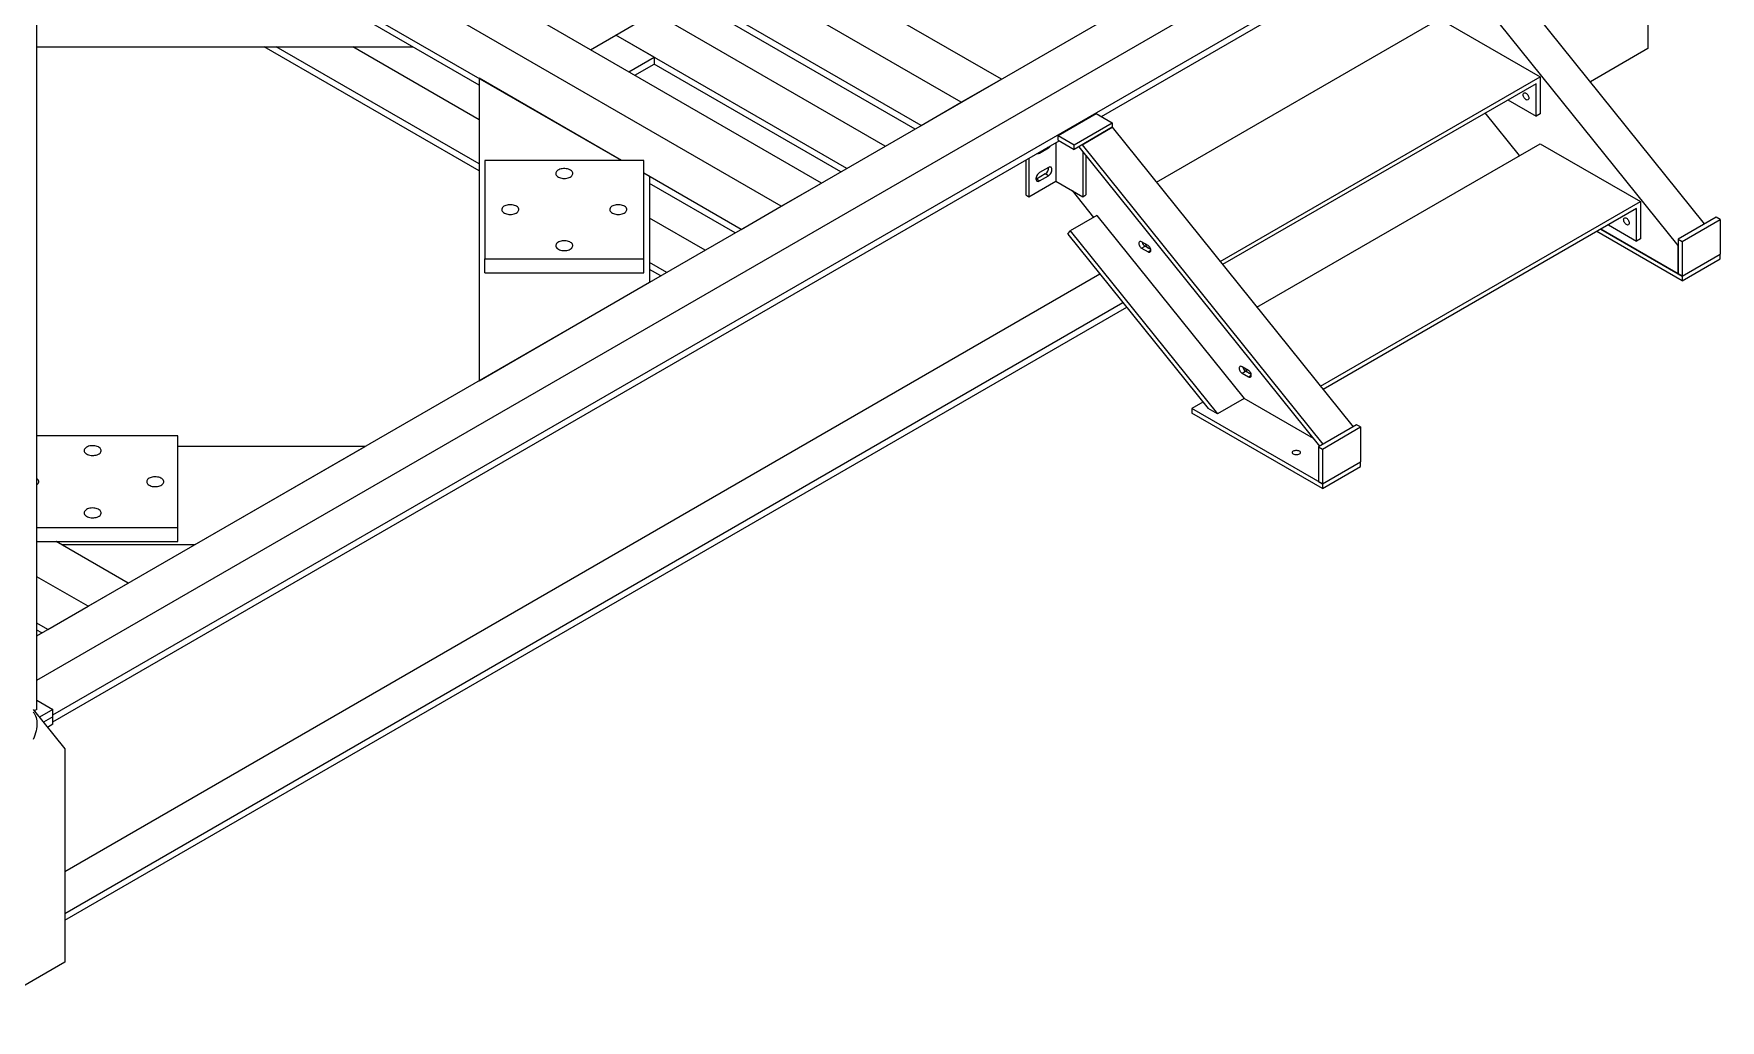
# Model space of a CAD drawing. Header units: millimetres. Extents: x 0 to 16187, y -20471 to 6290.
# Drawn here: x 3476.6 to 3595.3, y 1937.3 to 2006.8 of the extents above; entities that cross this region are included whole.
import ezdxf

# ---------------------------------------------------------------- set-up
doc = ezdxf.new("R2010")
doc.units = ezdxf.units.MM

msp = doc.modelspace()

# ---------------------------------------------------------------- linework, layer by layer
at = {"color": 7, "linetype": 'Continuous', "lineweight": 25}
for p, q in [((3476.80072, 1959.2191), (3476.80072, 2070.39941)), ((3544.69994, 2003.58908), (3498.32505, 2030.36074)), ((3541.87151, 2001.95626), (3495.49662, 2028.72792)), ((3539.04308, 2000.32345), (3492.66819, 2027.0951)), ((3532.02858, 1996.27406), (3485.65369, 2023.04572)), ((3529.20016, 1994.64125), (3482.82526, 2021.4129)), ((3590.20084, 2020.77124), (3590.20084, 2005.74689)), ((3476.80072, 1964.39169), (3573.80445, 2020.39076)), ((3476.80072, 1961.28281), (3576.49711, 2018.83632)), ((3477.93209, 1958.82706), (3579.18978, 2017.28188)), ((3517.95032, 1997.87001), (3486.73223, 2015.89183)), ((3551.73996, 2000.96184), (3574.07881, 2013.85778)), ((3594.19242, 1993.40538), (3577.24807, 2014.48399)), ((3592.32216, 1991.86844), (3575.12675, 2013.25938)), ((3538.61875, 2000.07849), (3520.24536, 2010.68522)), ((3507.92381, 2003.16827), (3498.45607, 2008.63387)), ((3517.54421, 2006.69208), (3520.24536, 2008.25142)), ((3536.51079, 1998.86159), (3520.24536, 2008.25142)), ((3555.60313, 1996.33575), (3575.53443, 2007.84185)), ((3575.53443, 2007.84185), (3582.6055, 2003.75981)), ((3515.76315, 2005.6639), (3517.54421, 2006.69208)), ((3520.24536, 2005.13274), (3517.54421, 2006.69208)), ((3533.80964, 1997.30225), (3517.54421, 2006.69208)), ((3476.80072, 2005.85763), (3503.26518, 2005.85763)), ((3507.92381, 1997.12586), (3492.7983, 2005.85763)), ((3507.92381, 1997.61579), (3493.64697, 2005.85763)), ((3507.92381, 2000.73447), (3499.04926, 2005.85763)), ((3518.4643, 2004.10456), (3520.24536, 2005.13274)), ((3520.24536, 2005.13274), (3520.24536, 2004.64282)), ((3590.20084, 2005.74689), (3586.15092, 2003.40892)), ((3518.88863, 2003.8596), (3520.24536, 2004.64282)), ((3533.38531, 1997.05728), (3520.24536, 2004.64282)), ((3517.95032, 1997.87001), (3507.92381, 2003.65819)), ((3507.92381, 2003.65819), (3507.92381, 1982.35867)), ((3541.87151, 2001.95626), (3544.69994, 2003.58908)), ((3560.08574, 1990.75943), (3582.6055, 2003.75981)), ((3582.32266, 2003.26991), (3560.26507, 1990.53634)), ((3582.32266, 2000.9836), (3582.32266, 2003.26991)), ((3582.6055, 2003.75981), (3582.6055, 2001.14688)), ((3539.04308, 2000.32345), (3541.87151, 2001.95626)), ((3580.34244, 2002.12676), (3582.32266, 2000.9836)), ((3548.68095, 1999.62542), (3551.36796, 2001.17659)), ((3549.81232, 1998.97229), (3552.49933, 2000.52347)), ((3551.36796, 2001.17659), (3552.49933, 2000.52347)), ((3552.49933, 2000.52347), (3552.49933, 2000.19685)), ((3581.16008, 1998.21109), (3578.75096, 2001.20801)), ((3582.6055, 2001.14688), (3582.32266, 2000.9836)), ((3477.93209, 1958.35346), (3548.77006, 1999.24736)), ((3548.52397, 1999.10529), (3548.52397, 1996.40047)), ((3548.68095, 1999.62542), (3549.81232, 1998.97229)), ((3548.68095, 1999.2988), (3548.68095, 1999.62542)), ((3548.68095, 1999.2988), (3549.81232, 1998.64567)), ((3552.49933, 2000.19685), (3549.81232, 1998.64567)), ((3550.37801, 1998.97224), (3552.49933, 2000.19685)), ((3552.49933, 2000.19685), (3569.44368, 1979.11824)), ((3546.62892, 1998.0113), (3546.62892, 1995.30648)), ((3547.37846, 1998.38477), (3547.32716, 1998.41438)), ((3547.37846, 1998.38477), (3548.00071, 1998.74399)), ((3548.00071, 1998.74399), (3547.94941, 1998.7736)), ((3549.81232, 1998.64567), (3549.81232, 1998.97229)), ((3550.13987, 1998.83476), (3567.08422, 1977.75615)), ((3550.37801, 1998.97224), (3567.32236, 1977.89363)), ((3550.41902, 1998.48751), (3550.41902, 1995.30648)), ((3550.64529, 1998.20603), (3550.64529, 1995.43711)), ((3562.6742, 1987.53941), (3582.6055, 1999.04551)), ((3582.6055, 1999.04551), (3589.67657, 1994.96347)), ((3519.52381, 1997.87001), (3508.32381, 1997.87001)), ((3508.32381, 1997.87001), (3508.32381, 1990.94256)), ((3519.52381, 1990.94256), (3519.52381, 1997.87001)), ((3519.92381, 1996.73074), (3519.52381, 1996.96165)), ((3526.37173, 1993.00843), (3519.52381, 1996.96165)), ((3519.92381, 1996.73074), (3519.92381, 1989.28613)), ((3546.40265, 1997.88068), (3546.40265, 1995.43711)), ((3547.77444, 1996.91492), (3547.15218, 1996.5557)), ((3548.00071, 1997.3722), (3547.37846, 1997.01298)), ((3547.37846, 1996.42507), (3548.00071, 1996.78429)), ((3548.00071, 1996.78429), (3547.77444, 1996.91492)), ((3525.9474, 1992.76347), (3519.92381, 1996.24081)), ((3529.20016, 1994.64125), (3532.02858, 1996.27406)), ((3546.62892, 1995.30648), (3548.52397, 1996.40047)), ((3547.15218, 1996.5557), (3547.12776, 1996.54295)), ((3547.37846, 1996.42507), (3547.15218, 1996.5557)), ((3548.52397, 1996.40047), (3550.41902, 1995.30648)), ((3549.66532, 1995.74158), (3551.1808, 1993.85634)), ((3526.37173, 1993.00843), (3529.20016, 1994.64125)), ((3546.40265, 1995.43711), (3546.62892, 1995.30648)), ((3550.41902, 1995.30648), (3550.64529, 1995.43711)), ((3567.15681, 1981.96309), (3589.67657, 1994.96347)), ((3589.39373, 1994.47357), (3567.33614, 1981.74)), ((3589.39373, 1992.18726), (3589.39373, 1994.47357)), ((3589.67657, 1994.96347), (3589.67657, 1992.35054)), ((3523.83944, 1991.54657), (3519.92381, 1993.80701)), ((3551.41894, 1993.99382), (3549.53803, 1992.90799)), ((3551.41894, 1993.99382), (3561.77954, 1981.10533)), ((3587.41351, 1993.33041), (3589.39373, 1992.18726)), ((3595.00917, 1993.87688), (3592.32216, 1992.32571)), ((3592.60501, 1992.16242), (3595.29201, 1993.7136)), ((3595.29201, 1993.7136), (3595.00917, 1993.87688)), ((3595.29201, 1993.7136), (3595.29201, 1991.26398)), ((3549.3754, 1992.67659), (3549.53803, 1992.90799)), ((3549.3754, 1992.67659), (3559.2481, 1980.39505)), ((3549.53803, 1992.90799), (3559.89863, 1980.0195)), ((3555.0142, 1991.88084), (3554.56165, 1992.1421)), ((3592.60501, 1989.38618), (3586.59308, 1992.85679)), ((3592.60501, 1989.7128), (3586.87597, 1993.0201)), ((3586.87597, 1993.0201), (3592.32216, 1989.87608)), ((3589.67657, 1992.35054), (3589.39373, 1992.18726)), ((3592.32216, 1992.32571), (3592.60501, 1992.16242)), ((3592.32216, 1992.32571), (3592.32216, 1989.87608)), ((3592.60501, 1992.16242), (3592.60501, 1989.7128)), ((3508.32381, 1990.94256), (3519.52381, 1990.94256)), ((3508.32381, 1989.96271), (3508.32381, 1990.94256)), ((3519.52381, 1989.96271), (3519.52381, 1990.94256)), ((3554.56165, 1991.68483), (3554.80206, 1991.82362)), ((3554.56165, 1991.68483), (3555.0142, 1991.42358)), ((3555.20759, 1991.58951), (3554.80206, 1991.82362)), ((3555.0142, 1991.42358), (3555.21218, 1991.53788)), ((3592.32216, 1989.87608), (3592.32216, 1991.86844)), ((3592.60501, 1989.7128), (3595.29201, 1991.26398)), ((3592.60501, 1989.38618), (3595.29201, 1990.93736)), ((3595.29201, 1990.93736), (3595.29201, 1991.26398)), ((3478.76082, 1947.81463), (3551.62494, 1989.87819)), ((3508.32381, 1989.96271), (3519.52381, 1989.96271)), ((3521.13829, 1989.98723), (3519.92381, 1990.68834)), ((3520.71396, 1989.74227), (3519.92381, 1990.19841)), ((3592.32216, 1989.87608), (3592.60501, 1989.7128)), ((3592.60501, 1989.7128), (3592.60501, 1989.38618)), ((3507.92381, 1982.35867), (3519.92381, 1989.28613)), ((3478.76082, 1944.8527), (3553.25123, 1987.8551)), ((3478.76082, 1944.37911), (3553.51126, 1987.53162)), ((3562.08526, 1983.0845), (3561.63271, 1983.34575)), ((3561.63271, 1982.88849), (3561.87313, 1983.02728)), ((3561.63271, 1982.88849), (3562.08526, 1982.62724)), ((3562.27866, 1982.79317), (3561.87313, 1983.02728)), ((3562.08526, 1982.62724), (3562.28325, 1982.74154)), ((3558.87774, 1980.85577), (3558.0982, 1980.40575)), ((3567.29058, 1975.0991), (3558.0982, 1980.40575)), ((3558.0982, 1980.40575), (3558.0982, 1980.07913)), ((3559.89863, 1980.0195), (3559.2481, 1980.39505)), ((3561.77954, 1981.10533), (3559.89863, 1980.0195)), ((3566.65397, 1978.29138), (3561.77954, 1981.10533)), ((3567.29058, 1974.77248), (3558.0982, 1980.07913)), ((3569.69475, 1979.26318), (3567.00774, 1977.712)), ((3567.29058, 1977.54872), (3569.97759, 1979.09989)), ((3569.97759, 1979.09989), (3569.69475, 1979.26318)), ((3569.97759, 1979.09989), (3569.97759, 1976.65027)), ((3486.73223, 1978.478), (3476.80072, 1978.478)), ((3486.73223, 1972.01238), (3486.73223, 1978.478)), ((3499.90423, 1977.72907), (3486.73223, 1977.72907)), ((3487.90423, 1970.80162), (3499.90423, 1977.72907)), ((3567.00774, 1977.712), (3567.00774, 1975.26238)), ((3567.00774, 1977.712), (3567.29058, 1977.54872)), ((3567.29058, 1977.54872), (3567.29058, 1975.0991)), ((3567.29058, 1975.0991), (3569.97759, 1976.65027)), ((3569.97759, 1976.32365), (3569.97759, 1976.65027)), ((3567.29058, 1974.77248), (3569.97759, 1976.32365)), ((3567.00774, 1975.26238), (3567.29058, 1975.0991)), ((3567.29058, 1975.0991), (3567.29058, 1974.77248)), ((3476.80072, 1972.01238), (3486.73223, 1972.01238)), ((3486.73223, 1971.03253), (3486.73223, 1972.01238)), ((3476.80072, 1971.03253), (3486.73223, 1971.03253)), ((3478.5722, 1970.80162), (3478.1722, 1971.03253)), ((3483.23822, 1968.10798), (3478.1722, 1971.03253)), ((3487.90423, 1970.80162), (3478.5722, 1970.80162)), ((3480.40979, 1966.47517), (3476.80072, 1968.55864)), ((3480.40979, 1966.47517), (3483.23822, 1968.10798)), ((3477.58136, 1964.84235), (3480.40979, 1966.47517)), ((3477.58136, 1964.84235), (3476.80072, 1965.29301)), ((3477.15703, 1964.59739), (3476.80072, 1964.80308)), ((3476.5408, 1959.21836), (3478.76082, 1956.43828)), ((3476.80072, 1959.2191), (3476.6224, 1959.11617)), ((3476.80072, 1959.87223), (3477.93209, 1959.2191)), ((3477.93209, 1959.2191), (3476.97939, 1958.66912)), ((3477.93209, 1958.69652), (3477.93209, 1959.2191)), ((3477.93209, 1958.69652), (3477.26502, 1958.31143)), ((3477.93209, 1958.17393), (3477.55066, 1957.95374)), ((3477.93209, 1958.17393), (3477.93209, 1958.69652)), ((3478.76082, 1956.43828), (3478.76082, 1941.41393)), ((3478.76082, 1941.41393), (3471.68975, 1937.33189))]:
    msp.add_line(p, q, dxfattribs=at)
at = {"color": 7, "linetype": 'Continuous', "lineweight": 25, "flags": 128}
for points in [[(3581.41756, 2002.48595), (3581.42253, 2002.53396), (3581.43717, 2002.57383), (3581.46076, 2002.60356), (3581.49211, 2002.62167), (3581.52965, 2002.62723), (3581.5715, 2002.61998), (3581.61555, 2002.60028), (3581.65961, 2002.56912), (3581.70146, 2002.52805), (3581.739, 2002.47914), (3581.77035, 2002.42484), (3581.79393, 2002.36787), (3581.80858, 2002.3111), (3581.81354, 2002.25735), (3581.80858, 2002.20935), (3581.79393, 2002.16947), (3581.77035, 2002.13974), (3581.739, 2002.12164), (3581.70146, 2002.11607), (3581.65961, 2002.12332), (3581.61555, 2002.14302), (3581.5715, 2002.17419), (3581.52965, 2002.21525), (3581.49211, 2002.26416), (3581.46076, 2002.31846), (3581.43717, 2002.37543), (3581.42253, 2002.43221), (3581.41756, 2002.48595)], [(3513.92381, 1996.59997), (3514.0154, 1996.60403), (3514.10484, 1996.61612), (3514.19004, 1996.63594), (3514.269, 1996.66304), (3514.33987, 1996.69678), (3514.40098, 1996.73637), (3514.45091, 1996.78088), (3514.48849, 1996.82927), (3514.51283, 1996.8804), (3514.52337, 1996.93308), (3514.51985, 1996.98607), (3514.50236, 1997.03813), (3514.47131, 1997.08804), (3514.42743, 1997.13462), (3514.37174, 1997.1768), (3514.30555, 1997.21357), (3514.23042, 1997.24408), (3514.1481, 1997.26761), (3514.06052, 1997.28361), (3513.96974, 1997.2917), (3513.87788, 1997.2917), (3513.78709, 1997.28361), (3513.69952, 1997.26761), (3513.6172, 1997.24408), (3513.54206, 1997.21357), (3513.47587, 1997.1768), (3513.42019, 1997.13462), (3513.3763, 1997.08804), (3513.34525, 1997.03813), (3513.32777, 1996.98607), (3513.32425, 1996.93308), (3513.33478, 1996.8804), (3513.35912, 1996.82927), (3513.3967, 1996.78088), (3513.44663, 1996.73637), (3513.50775, 1996.69678), (3513.57862, 1996.66304), (3513.65757, 1996.63594), (3513.74277, 1996.61612), (3513.83222, 1996.60403), (3513.92381, 1996.59997)], [(3547.37846, 1997.01298), (3547.32553, 1996.976), (3547.27492, 1996.9278), (3547.22883, 1996.87046), (3547.18928, 1996.80651), (3547.158, 1996.73874), (3547.13636, 1996.6701), (3547.12529, 1996.6036), (3547.12529, 1996.54215), (3547.13636, 1996.48843), (3547.158, 1996.44478), (3547.18928, 1996.41312), (3547.22883, 1996.39484), (3547.27492, 1996.39071), (3547.32553, 1996.40094), (3547.37846, 1996.42507)], [(3548.00071, 1996.78429), (3548.05364, 1996.82127), (3548.10425, 1996.86948), (3548.15034, 1996.92681), (3548.18988, 1996.99076), (3548.22117, 1997.05853), (3548.24281, 1997.12717), (3548.25388, 1997.19367), (3548.25388, 1997.25512), (3548.24281, 1997.30884), (3548.22117, 1997.35249), (3548.18988, 1997.38415), (3548.15034, 1997.40244), (3548.10425, 1997.40656), (3548.05364, 1997.39633), (3548.00071, 1997.3722)], [(3510.12381, 1994.05991), (3510.2154, 1994.06397), (3510.30484, 1994.07605), (3510.39004, 1994.09587), (3510.469, 1994.12297), (3510.53987, 1994.15671), (3510.60098, 1994.1963), (3510.65091, 1994.24081), (3510.68849, 1994.2892), (3510.71283, 1994.34034), (3510.72337, 1994.39301), (3510.71985, 1994.446), (3510.70236, 1994.49806), (3510.67131, 1994.54797), (3510.62743, 1994.59456), (3510.57174, 1994.63673), (3510.50555, 1994.6735), (3510.43042, 1994.70401), (3510.3481, 1994.72754), (3510.26052, 1994.74354), (3510.16974, 1994.75164), (3510.07788, 1994.75164), (3509.98709, 1994.74354), (3509.89952, 1994.72754), (3509.8172, 1994.70401), (3509.74206, 1994.6735), (3509.67587, 1994.63673), (3509.62019, 1994.59456), (3509.5763, 1994.54797), (3509.54525, 1994.49806), (3509.52777, 1994.446), (3509.52425, 1994.39301), (3509.53478, 1994.34034), (3509.55912, 1994.2892), (3509.5967, 1994.24081), (3509.64663, 1994.1963), (3509.70775, 1994.15671), (3509.77862, 1994.12297), (3509.85757, 1994.09587), (3509.94277, 1994.07605), (3510.03222, 1994.06397), (3510.12381, 1994.05991)], [(3517.72381, 1994.05991), (3517.8154, 1994.06397), (3517.90484, 1994.07605), (3517.99004, 1994.09587), (3518.069, 1994.12297), (3518.13987, 1994.15671), (3518.20098, 1994.1963), (3518.25091, 1994.24081), (3518.28849, 1994.2892), (3518.31283, 1994.34034), (3518.32337, 1994.39301), (3518.31985, 1994.446), (3518.30236, 1994.49806), (3518.27131, 1994.54797), (3518.22743, 1994.59456), (3518.17174, 1994.63673), (3518.10555, 1994.6735), (3518.03042, 1994.70401), (3517.9481, 1994.72754), (3517.86052, 1994.74354), (3517.76974, 1994.75164), (3517.67788, 1994.75164), (3517.58709, 1994.74354), (3517.49952, 1994.72754), (3517.4172, 1994.70401), (3517.34206, 1994.6735), (3517.27587, 1994.63673), (3517.22019, 1994.59456), (3517.1763, 1994.54797), (3517.14525, 1994.49806), (3517.12777, 1994.446), (3517.12425, 1994.39301), (3517.13478, 1994.34034), (3517.15912, 1994.2892), (3517.1967, 1994.24081), (3517.24663, 1994.1963), (3517.30775, 1994.15671), (3517.37862, 1994.12297), (3517.45757, 1994.09587), (3517.54277, 1994.07605), (3517.63222, 1994.06397), (3517.72381, 1994.05991)], [(3588.48863, 1993.68961), (3588.49359, 1993.73762), (3588.50824, 1993.77749), (3588.53183, 1993.80722), (3588.56318, 1993.82533), (3588.60072, 1993.83089), (3588.64256, 1993.82364), (3588.68662, 1993.80394), (3588.73068, 1993.77278), (3588.77252, 1993.73171), (3588.81006, 1993.6828), (3588.84141, 1993.6285), (3588.865, 1993.57153), (3588.87965, 1993.51475), (3588.88461, 1993.46101), (3588.87965, 1993.413), (3588.865, 1993.37313), (3588.84141, 1993.3434), (3588.81006, 1993.3253), (3588.77252, 1993.31973), (3588.73068, 1993.32698), (3588.68662, 1993.34668), (3588.64256, 1993.37785), (3588.60072, 1993.41891), (3588.56318, 1993.46782), (3588.53183, 1993.52212), (3588.50824, 1993.57909), (3588.49359, 1993.63587), (3588.48863, 1993.68961)], [(3513.92381, 1991.51984), (3514.0154, 1991.5239), (3514.10484, 1991.53598), (3514.19004, 1991.55581), (3514.269, 1991.58291), (3514.33987, 1991.61665), (3514.40098, 1991.65624), (3514.45091, 1991.70075), (3514.48849, 1991.74914), (3514.51283, 1991.80027), (3514.52337, 1991.85295), (3514.51985, 1991.90594), (3514.50236, 1991.958), (3514.47131, 1992.00791), (3514.42743, 1992.05449), (3514.37174, 1992.09667), (3514.30555, 1992.13344), (3514.23042, 1992.16395), (3514.1481, 1992.18748), (3514.06052, 1992.20348), (3513.96974, 1992.21157), (3513.87788, 1992.21157), (3513.78709, 1992.20348), (3513.69952, 1992.18748), (3513.6172, 1992.16395), (3513.54206, 1992.13344), (3513.47587, 1992.09667), (3513.42019, 1992.05449), (3513.3763, 1992.00791), (3513.34525, 1991.958), (3513.32777, 1991.90594), (3513.32425, 1991.85295), (3513.33478, 1991.80027), (3513.35912, 1991.74914), (3513.3967, 1991.70075), (3513.44663, 1991.65624), (3513.50775, 1991.61665), (3513.57862, 1991.58291), (3513.65757, 1991.55581), (3513.74277, 1991.53598), (3513.83222, 1991.5239), (3513.92381, 1991.51984)], [(3554.56165, 1992.1421), (3554.51759, 1992.1618), (3554.47574, 1992.16905), (3554.4382, 1992.16348), (3554.40685, 1992.14537), (3554.38326, 1992.11564), (3554.36862, 1992.07577), (3554.36366, 1992.02776), (3554.36862, 1991.97402), (3554.38326, 1991.91724), (3554.40685, 1991.86028), (3554.4382, 1991.80598), (3554.47574, 1991.75707), (3554.51759, 1991.716), (3554.56165, 1991.68483)], [(3555.17821, 1991.68571), (3555.15178, 1991.67161), (3555.11424, 1991.66605), (3555.07239, 1991.6733), (3555.02834, 1991.693), (3554.98428, 1991.72416), (3554.94243, 1991.76523), (3554.90489, 1991.81414), (3554.87354, 1991.86844), (3554.84995, 1991.92541), (3554.83531, 1991.98218), (3554.83494, 1991.98433)], [(3555.0142, 1991.42358), (3555.05825, 1991.40388), (3555.1001, 1991.39663), (3555.13764, 1991.4022), (3555.16899, 1991.4203), (3555.19258, 1991.45004), (3555.20722, 1991.48991), (3555.21218, 1991.53792), (3555.20722, 1991.59166), (3555.19258, 1991.64843), (3555.16899, 1991.7054), (3555.13764, 1991.7597), (3555.1001, 1991.80861), (3555.05825, 1991.84968), (3555.0142, 1991.88084)], [(3561.63271, 1983.34575), (3561.58866, 1983.36546), (3561.54681, 1983.3727), (3561.50927, 1983.36714), (3561.47792, 1983.34903), (3561.45433, 1983.3193), (3561.43969, 1983.27943), (3561.43472, 1983.23142), (3561.43969, 1983.17768), (3561.45433, 1983.1209), (3561.47792, 1983.06393), (3561.50927, 1983.00963), (3561.54681, 1982.96072), (3561.58866, 1982.91966), (3561.63271, 1982.88849)], [(3562.24924, 1982.88934), (3562.22285, 1982.87527), (3562.18531, 1982.86971), (3562.14346, 1982.87695), (3562.0994, 1982.89666), (3562.05535, 1982.92782), (3562.0135, 1982.96889), (3561.97596, 1983.0178), (3561.94461, 1983.0721), (3561.92102, 1983.12907), (3561.90638, 1983.18584), (3561.90601, 1983.18799)], [(3562.08526, 1982.62724), (3562.12932, 1982.60754), (3562.17117, 1982.60029), (3562.20871, 1982.60586), (3562.24006, 1982.62396), (3562.26365, 1982.65369), (3562.27829, 1982.69357), (3562.28325, 1982.74158), (3562.27829, 1982.79532), (3562.26365, 1982.85209), (3562.24006, 1982.90906), (3562.20871, 1982.96336), (3562.17117, 1983.01227), (3562.12932, 1983.05334), (3562.08526, 1983.0845)], [(3480.13223, 1977.43888), (3480.13926, 1977.38601), (3480.16019, 1977.33438), (3480.19453, 1977.28519), (3480.24147, 1977.23961), (3480.29992, 1977.1987), (3480.36849, 1977.16342), (3480.4456, 1977.13459), (3480.52942, 1977.1129), (3480.61799, 1977.09885), (3480.70925, 1977.09277), (3480.80104, 1977.0948), (3480.89122, 1977.10489), (3480.97767, 1977.12282), (3481.05837, 1977.14815), (3481.13142, 1977.1803), (3481.19512, 1977.21851), (3481.24797, 1977.26188), (3481.28873, 1977.3094), (3481.31645, 1977.35996), (3481.33047, 1977.41237), (3481.33047, 1977.4654), (3481.31645, 1977.51781), (3481.28873, 1977.56836), (3481.24797, 1977.61589), (3481.19512, 1977.65926), (3481.13142, 1977.69747), (3481.05837, 1977.72962), (3480.97767, 1977.75495), (3480.89122, 1977.77288), (3480.80104, 1977.78297), (3480.70925, 1977.785), (3480.61799, 1977.77892), (3480.52942, 1977.76487), (3480.4456, 1977.74318), (3480.36849, 1977.71435), (3480.29992, 1977.67907), (3480.24147, 1977.63816), (3480.19453, 1977.59258), (3480.16019, 1977.54339), (3480.13926, 1977.49176), (3480.13223, 1977.43888)], [(3565.6501, 1977.41769), (3565.68919, 1977.3894), (3565.71639, 1977.35678), (3565.73035, 1977.3215), (3565.73035, 1977.2853), (3565.71639, 1977.25001), (3565.68919, 1977.2174), (3565.6501, 1977.1891), (3565.60108, 1977.16653), (3565.54458, 1977.15083), (3565.48346, 1977.14277), (3565.42076, 1977.14277), (3565.35963, 1977.15083), (3565.30314, 1977.16653), (3565.25412, 1977.1891), (3565.21502, 1977.2174), (3565.18782, 1977.25001), (3565.17387, 1977.2853), (3565.17387, 1977.3215), (3565.18782, 1977.35678), (3565.21502, 1977.3894), (3565.25412, 1977.41769), (3565.30314, 1977.44026), (3565.35963, 1977.45597), (3565.42076, 1977.46402), (3565.48346, 1977.46402), (3565.54458, 1977.45597), (3565.60108, 1977.44026), (3565.6501, 1977.41769)], [(3476.80072, 1975.02879), (3476.84797, 1975.06819), (3476.88873, 1975.11571), (3476.91645, 1975.16627), (3476.93047, 1975.21868), (3476.93047, 1975.27171), (3476.91645, 1975.32411), (3476.88873, 1975.37467), (3476.84797, 1975.42219), (3476.80072, 1975.46159)], [(3484.53223, 1975.24519), (3484.53926, 1975.19232), (3484.56019, 1975.14068), (3484.59453, 1975.0915), (3484.64147, 1975.04592), (3484.69992, 1975.00501), (3484.76849, 1974.96972), (3484.8456, 1974.9409), (3484.92942, 1974.91921), (3485.01799, 1974.90515), (3485.10925, 1974.89907), (3485.20104, 1974.9011), (3485.29122, 1974.9112), (3485.37767, 1974.92913), (3485.45837, 1974.95446), (3485.53142, 1974.98661), (3485.59512, 1975.02481), (3485.64797, 1975.06819), (3485.68873, 1975.11571), (3485.71645, 1975.16627), (3485.73047, 1975.21868), (3485.73047, 1975.27171), (3485.71645, 1975.32411), (3485.68873, 1975.37467), (3485.64797, 1975.42219), (3485.59512, 1975.46557), (3485.53142, 1975.50378), (3485.45837, 1975.53592), (3485.37767, 1975.56126), (3485.29122, 1975.57918), (3485.20104, 1975.58928), (3485.10925, 1975.59131), (3485.01799, 1975.58523), (3484.92942, 1975.57118), (3484.8456, 1975.54948), (3484.76849, 1975.52066), (3484.69992, 1975.48538), (3484.64147, 1975.44447), (3484.59453, 1975.39888), (3484.56019, 1975.3497), (3484.53926, 1975.29806), (3484.53223, 1975.24519)], [(3480.13223, 1973.0515), (3480.13926, 1972.99862), (3480.16019, 1972.94699), (3480.19453, 1972.89781), (3480.24147, 1972.85222), (3480.29992, 1972.81131), (3480.36849, 1972.77603), (3480.4456, 1972.74721), (3480.52942, 1972.72551), (3480.61799, 1972.71146), (3480.70925, 1972.70538), (3480.80104, 1972.70741), (3480.89122, 1972.71751), (3480.97767, 1972.73543), (3481.05837, 1972.76076), (3481.13142, 1972.79291), (3481.19512, 1972.83112), (3481.24797, 1972.8745), (3481.28873, 1972.92202), (3481.31645, 1972.97258), (3481.33047, 1973.02498), (3481.33047, 1973.07801), (3481.31645, 1973.13042), (3481.28873, 1973.18098), (3481.24797, 1973.2285), (3481.19512, 1973.27187), (3481.13142, 1973.31008), (3481.05837, 1973.34223), (3480.97767, 1973.36756), (3480.89122, 1973.38549), (3480.80104, 1973.39559), (3480.70925, 1973.39762), (3480.61799, 1973.39153), (3480.52942, 1973.37748), (3480.4456, 1973.35579), (3480.36849, 1973.32697), (3480.29992, 1973.29168), (3480.24147, 1973.25077), (3480.19453, 1973.20519), (3480.16019, 1973.15601), (3480.13926, 1973.10437), (3480.13223, 1973.0515)], [(3476.53911, 1959.02254), (3476.60465, 1958.94645), (3476.66171, 1958.85954), (3476.70989, 1958.7624), (3476.74884, 1958.65572), (3476.7783, 1958.54025), (3476.79805, 1958.4168), (3476.80796, 1958.28623), (3476.80796, 1958.14945), (3476.79805, 1958.00744), (3476.7783, 1957.86118), (3476.74884, 1957.7117), (3476.70989, 1957.56005), (3476.66171, 1957.40729), (3476.60465, 1957.25449), (3476.53911, 1957.10273)]]:
    msp.add_lwpolyline(points, dxfattribs=at)
at = {"color": 7, "linetype": 'Continuous', "lineweight": 25}
for centre, radius, start, end in [((3547.26912, 1998.54167), 0.19124, 256.7291927, 304.8721065), ((3547.73317, 1999.17492), 0.50723, 301.83372, 326.0543849), ((3547.49245, 1997.36999), 0.53536, 301.7840469, 1.7205081), ((3555.0397, 1992.19124), 0.43774, 190.0362206, 237.1199422), ((3562.11077, 1983.3949), 0.43774, 190.0362206, 237.1199422)]:
    msp.add_arc(centre, radius, start, end, dxfattribs=at)

doc.saveas('drawing.dxf')
